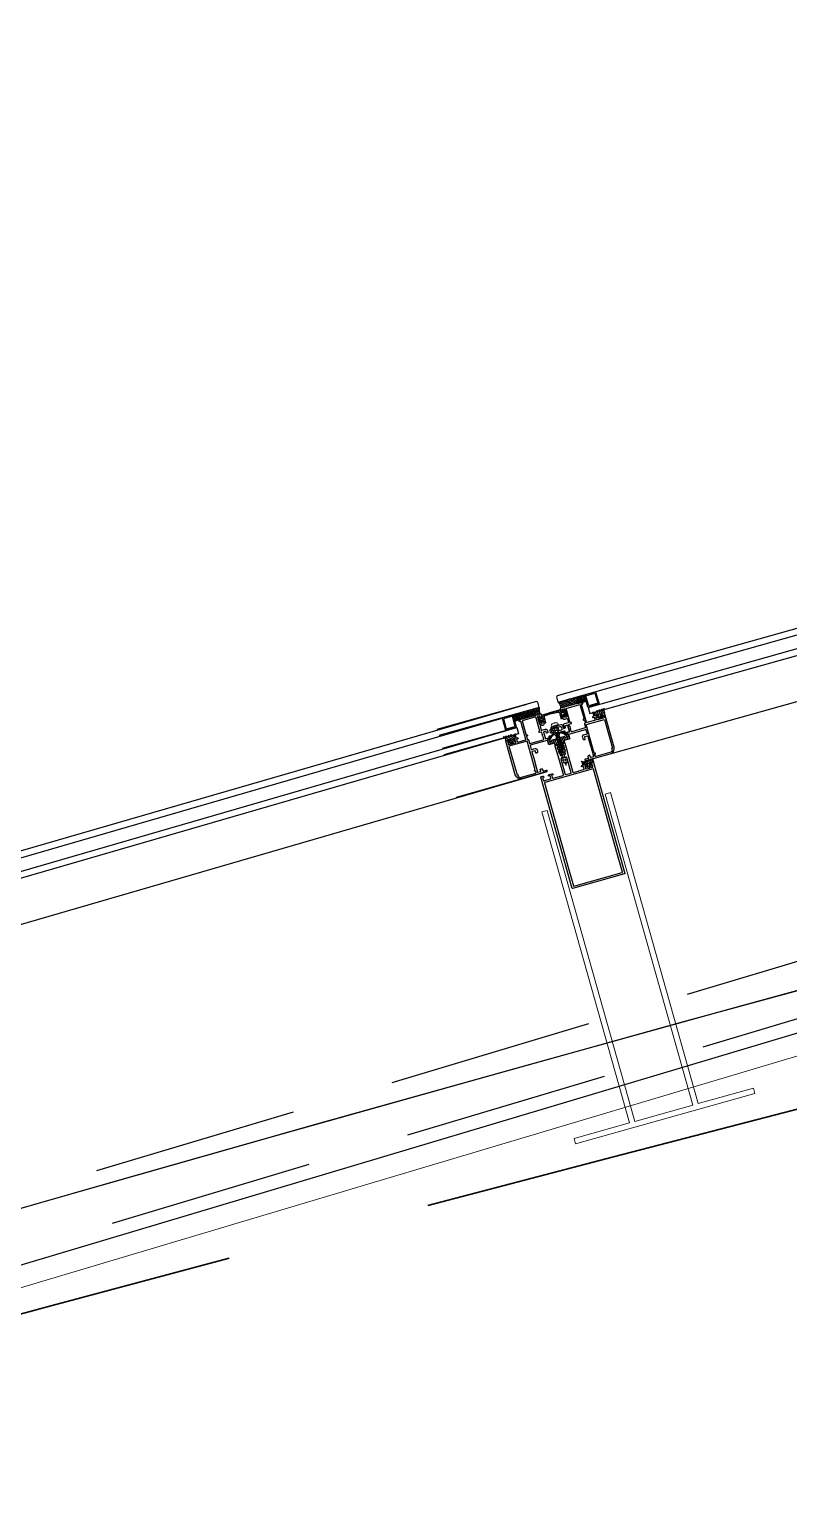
# Model space of a CAD drawing. Header units: millimetres. Extents: x 62878 to 70819, y -67946 to -61850.
# Drawn here: x 64073.4 to 64142.7, y -62156.4 to -62022.5 of the extents above; entities that cross this region are included whole.
import ezdxf

# ---------------------------------------------------------------- set-up
doc = ezdxf.new("R2010")
doc.units = ezdxf.units.MM
doc.linetypes.add('HIDDEN', pattern=[0.375, 0.25, -0.125])
doc.layers.add('alan hesabı1', color=7, linetype='Continuous', plot=False)
for name, color, linetype, lineweight in [('BA DÖŞ.-yeni', 11, 'Continuous', 30), ('Dog_dos_yeni', 63, 'Continuous', 5), ('DOGRAMA', 171, 'Continuous', 0), ('DUV.ALÇ.-yeni', 20, 'Continuous', 25), ('GOR-2', 152, 'Continuous', 20)]:
    doc.layers.add(name, color=color, linetype=linetype, lineweight=lineweight)
pattern_1 = [(240.71431, (64230.5267, -62067.9964), (0.1384604, -0.07765488), [])]
pattern_2 = [(330.71431, (64018.81347, -62127.56337), (-0.07765488, -0.1384604), [])]

# ---------------------------------------------------------------- blocks, each defined once
blk = doc.blocks.new('a2we')
at = {"lineweight": 5, "ltscale": 0.5}
for p, q in [((-198.1, -420.1), (-197.1, -419.7)), ((-194.9, -421.4), (-198.1, -420.1)), ((-193.9, -421), (-198.1, -420.1)), ((-198.1, -422.7), (-197.1, -422.3)), ((-194.9, -424), (-198.1, -422.7)), ((-193.9, -423.6), (-198.1, -422.7)), ((-198.1, -425.2), (-197.1, -424.9)), ((-194.9, -426.5), (-198.1, -425.2)), ((-193.9, -426.1), (-198.1, -425.2)), ((-198.1, -427.7), (-197.1, -427.3)), ((-194.9, -429), (-198.1, -427.7)), ((-193.9, -428.6), (-198.1, -427.7)), ((-197.6, -417.6), (-196.6, -417.2)), ((-194.2, -418.3), (-197.6, -417.6)), ((-195.2, -418.6), (-197.6, -417.6)), ((-196.9, -417.9), (-197.1, -418.3)), ((-197.1, -419.7), (-197.1, -418.4)), ((-197.1, -419.7), (-193.9, -421)), ((-197.1, -419.7), (-193.9, -421)), ((-197.1, -422.3), (-197.1, -420.5)), ((-197.1, -422.3), (-193.9, -423.6)), ((-197.1, -422.3), (-193.9, -423.6)), ((-197.1, -424.9), (-197.1, -423.1)), ((-197.1, -424.9), (-193.9, -426.1)), ((-197.1, -424.9), (-193.9, -426.1)), ((-197.1, -427.3), (-197.1, -425.6)), ((-197.1, -427.3), (-193.9, -428.6)), ((-197.1, -427.3), (-193.9, -428.6)), ((-197.1, -429.6), (-197.1, -428)), ((-196, -415.3), (-196.6, -417.2)), ((-196.6, -417.2), (-194.2, -418.3)), ((-196, -415.3), (-195.5, -417.7)), ((-194.2, -418.3), (-195.2, -418.6)), ((-195.2, -418.6), (-194.9, -419.3)), ((-194.9, -420.6), (-194.9, -419.4)), ((-193.9, -421), (-194.9, -421.4)), ((-194.9, -423.2), (-194.9, -421.4)), ((-193.9, -423.6), (-194.9, -424)), ((-194.9, -425.7), (-194.9, -424)), ((-193.9, -426.1), (-194.9, -426.5)), ((-194.9, -428.2), (-194.9, -426.5)), ((-198.1, -429.9), (-197.1, -429.6)), ((-194.9, -431.2), (-198.1, -429.9)), ((-193.9, -430.9), (-198.1, -429.9)), ((-198.1, -432.2), (-197.1, -431.8)), ((-194.9, -433.5), (-198.1, -432.2)), ((-193.9, -433.1), (-198.1, -432.2)), ((-198.1, -434.4), (-197.1, -434.1)), ((-194.9, -435.7), (-198.1, -434.4)), ((-193.9, -435.4), (-198.1, -434.4)), ((-198.1, -436.7), (-197.1, -436.4)), ((-194.9, -438), (-198.1, -436.7)), ((-193.9, -437.7), (-198.1, -436.7)), ((-198.1, -439), (-197.1, -438.7)), ((-194.9, -440.3), (-198.1, -439)), ((-193.9, -440), (-198.1, -439)), ((-198.1, -441.3), (-197.1, -441)), ((-194.9, -442.6), (-198.1, -441.3)), ((-193.9, -442.3), (-198.1, -441.3)), ((-197.1, -429.6), (-193.9, -430.9)), ((-197.1, -429.6), (-193.9, -430.9)), ((-197.1, -431.8), (-197.1, -430.3)), ((-197.1, -431.8), (-193.9, -433.1)), ((-197.1, -431.8), (-193.9, -433.1)), ((-197.1, -434.1), (-197.1, -432.5)), ((-197.1, -434.1), (-193.9, -435.4)), ((-197.1, -434.1), (-193.9, -435.4)), ((-197.1, -436.4), (-197.1, -434.8)), ((-197.1, -436.4), (-193.9, -437.7)), ((-197.1, -436.4), (-193.9, -437.7)), ((-197.1, -438.7), (-197.1, -437.1)), ((-197.1, -438.7), (-193.9, -440)), ((-197.1, -438.7), (-193.9, -440)), ((-197.1, -441), (-197.1, -439.4)), ((-197.1, -441), (-193.9, -442.3)), ((-193.9, -428.6), (-194.9, -429)), ((-194.9, -430.5), (-194.9, -429)), ((-193.9, -430.9), (-194.9, -431.2)), ((-194.9, -432.7), (-194.9, -431.2)), ((-193.9, -433.1), (-194.9, -433.5)), ((-194.9, -435), (-194.9, -433.5)), ((-193.9, -435.4), (-194.9, -435.7)), ((-194.9, -437.3), (-194.9, -435.7)), ((-193.9, -437.7), (-194.9, -438)), ((-194.9, -439.6), (-194.9, -438)), ((-193.9, -440), (-194.9, -440.3)), ((-194.9, -441.8), (-194.9, -440.3)), ((-192.8, -453.3), (-199.2, -453.3)), ((-199.2, -454.6), (-199.2, -453.3)), ((-198.1, -443.6), (-197.1, -443.3)), ((-194.9, -444.9), (-198.1, -443.6)), ((-193.9, -444.6), (-198.1, -443.6)), ((-198.1, -445.9), (-197.1, -445.6)), ((-193.9, -446.9), (-198.1, -445.9)), ((-194.9, -447.2), (-198.1, -445.9)), ((-197.1, -447.9), (-198.1, -448.2)), ((-194.9, -449.5), (-198.1, -448.2)), ((-198.1, -448.2), (-193.9, -449.2)), ((-198.1, -450.5), (-197.1, -450.2)), ((-194.9, -451.8), (-198.1, -450.5)), ((-193.9, -451.5), (-198.1, -450.5)), ((-197.1, -443.3), (-197.1, -441.7)), ((-197.1, -443.3), (-193.9, -444.6)), ((-197.1, -445.6), (-197.1, -444)), ((-197.1, -445.6), (-193.9, -446.9)), ((-197.1, -445.6), (-193.9, -446.9)), ((-197.1, -447.9), (-197.1, -446.3)), ((-193.9, -449.2), (-197.1, -447.9)), ((-197.1, -450.2), (-197.1, -448.6)), ((-197.1, -450.2), (-193.9, -451.5)), ((-197.1, -453.3), (-197.1, -450.9)), ((-193.9, -442.3), (-194.9, -442.6)), ((-194.9, -444.1), (-194.9, -442.6)), ((-193.9, -444.6), (-194.9, -444.9)), ((-194.9, -446.4), (-194.9, -444.9)), ((-193.9, -446.9), (-194.9, -447.2)), ((-194.9, -448.7), (-194.9, -447.2)), ((-193.9, -449.2), (-194.9, -449.5)), ((-194.9, -451), (-194.9, -449.5)), ((-193.9, -451.5), (-194.9, -451.8)), ((-194.9, -453.3), (-194.9, -451.8)), ((-192.8, -454.6), (-192.8, -453.3))]:
    blk.add_line(p, q, dxfattribs=at)
blk.add_lwpolyline([(-196.5, -455.7), (-196.1, -455.4), (-195.9, -455.4), (-195.6, -455.7)], dxfattribs=at)
for centre, radius, start, end in [((-196.9, -418.4), 0.2, 155.3251, 180), ((-195.1, -419.4), 0.2, 0, 19.1116), ((-195.7, -449.5), 6.19, 234.7573, 262.4905), ((-196.4, -449.5), 6.19, 277.5095, 305.2427)]:
    blk.add_arc(centre, radius, start, end, dxfattribs=at)

msp = doc.modelspace()

# ---------------------------------------------------------------- hatches: boundary and pattern name
at = {"layer": 'DOGRAMA', "lineweight": -2}
h = msp.add_hatch(dxfattribs=at)
h.set_pattern_fill('ANSI31', color=256, scale=0.04, angle=671.2975, style=0)
h.set_pattern_definition([(240.71431, (64250.06797, -62062.49833), (0.11076832, -0.0621239), [])])
h.paths.add_polyline_path([(64118.76, -62085.38, -0.414214), (64118.79, -62085.4), (64120.05, -62085.04, -0.153231), (64119.98, -62084.44), (64118.61, -62084.83)])
h.paths.add_polyline_path([(64118.5, -62085.48), (64118.74, -62085.41, -0.414214), (64118.76, -62085.38), (64118.61, -62084.83), (64118.34, -62084.9)])
h = msp.add_hatch(dxfattribs=at)
h.set_pattern_fill('ANSI31', color=256, scale=0.04, angle=671.2975, style=0)
h.set_pattern_definition([(330.71431, (63999.2722, -62133.06144), (-0.0621239, -0.11076832), [])])
h.paths.add_polyline_path([(64123.25, -62084.12, 0.414214), (64123.23, -62084.15), (64121.97, -62084.5, 0.153231), (64121.71, -62083.95), (64123.09, -62083.56)])
h.paths.add_polyline_path([(64123.52, -62084.07), (64123.28, -62084.13, 0.414214), (64123.25, -62084.12), (64123.09, -62083.56), (64123.36, -62083.49)])
h = msp.add_hatch(dxfattribs=at)
h.set_pattern_fill('AR-HBONE', color=256, scale=0.03, angle=671.2975, style=0)
h.set_pattern_definition([(240.7143, (64137.93795, -62117.22045), (0.04596323, -0.16336273), [0.36, -0.12]), (330.7143, (64137.87925, -62117.32512), (0.04596323, -0.16336273), [0.36, -0.12])])
h.paths.add_polyline_path([(64124.02, -62083.93), (64124.26, -62083.86), (64124.1, -62083.28), (64123.36, -62083.49), (64123.52, -62084.07)])
h = msp.add_hatch(dxfattribs=at)
h.set_pattern_fill('AR-HBONE', color=256, scale=0.03, angle=671.2975, style=0)
h.set_pattern_definition([(330.7143, (64123.48576, -62121.28667), (0.04596323, -0.16336273), [0.36, -0.12]), (240.7143, (64123.59043, -62121.34537), (0.04596323, -0.16336273), [0.36, -0.12])])
h.paths.add_polyline_path([(64118, -62085.62), (64117.76, -62085.69), (64117.59, -62085.11), (64118.34, -62084.9), (64118.5, -62085.48)])
h = msp.add_hatch(dxfattribs=at)
h.set_pattern_fill('ANSI31', color=256, scale=0.05, angle=671.2975, style=0)
h.set_pattern_definition(pattern_2)
edge = h.paths.add_edge_path(flags=16)
edge.add_arc((64120.7, -62085.42), 0.668, 188.8386, 202.59, ccw=False)
edge.add_line((64120.04, -62085.52), (64120.32, -62085.44))
edge.add_line((64120.32, -62085.44), (64120.36, -62085.6))
edge.add_line((64120.36, -62085.6), (64120.08, -62085.67))
edge = h.paths.add_edge_path()
edge.add_line((64120.52, -62085.88), (64120.42, -62085.91))
edge.add_line((64120.42, -62085.91), (64120.35, -62085.68))
edge.add_line((64120.35, -62085.68), (64120.17, -62085.73))
edge.add_line((64120.17, -62085.73), (64120.2, -62085.85))
edge.add_line((64120.2, -62085.85), (64120.11, -62085.87))
edge.add_arc((64120.36, -62085.51), 0.442, 156.4067, 235.022, ccw=False)
edge.add_line((64119.95, -62085.34), (64120.05, -62085.31))
edge.add_line((64120.05, -62085.31), (64120.08, -62085.42))
edge.add_line((64120.08, -62085.42), (64120.27, -62085.37))
edge.add_line((64120.27, -62085.37), (64120.2, -62085.14))
edge.add_line((64120.2, -62085.14), (64121.16, -62084.86))
edge.add_arc((64121.17, -62084.91), 0.05, -67.5759, 105.7143, ccw=False)
edge.add_line((64121.19, -62084.96), (64120.48, -62085.21))
edge.add_arc((64120.52, -62085.31), 0.1, 109.289, 195.7143)
edge.add_line((64120.42, -62085.33), (64120.56, -62085.82))
edge.add_arc((64120.51, -62085.83), 0.05, -74.2857, 15.7143, ccw=False)
h = msp.add_hatch(dxfattribs=at)
h.set_pattern_fill('ANSI31', color=256, scale=0.05, angle=671.2975, style=0)
h.set_pattern_definition(pattern_1)
edge = h.paths.add_edge_path(flags=16)
edge.add_arc((64121.61, -62085.16), 0.668, 8.8386, 22.59)
edge.add_line((64122.23, -62084.9), (64121.95, -62084.98))
edge.add_line((64121.95, -62084.98), (64122, -62085.14))
edge.add_line((64122, -62085.14), (64122.27, -62085.06))
edge = h.paths.add_edge_path()
edge.add_line((64122.01, -62085.46), (64122.11, -62085.44))
edge.add_line((64122.11, -62085.44), (64122.05, -62085.2))
edge.add_line((64122.05, -62085.2), (64122.23, -62085.15))
edge.add_line((64122.23, -62085.15), (64122.26, -62085.27))
edge.add_line((64122.26, -62085.27), (64122.36, -62085.24))
edge.add_arc((64121.95, -62085.06), 0.442, 336.4067, 415.022)
edge.add_line((64122.21, -62084.7), (64122.11, -62084.73))
edge.add_line((64122.11, -62084.73), (64122.14, -62084.84))
edge.add_line((64122.14, -62084.84), (64121.96, -62084.9))
edge.add_line((64121.96, -62084.9), (64121.89, -62084.67))
edge.add_line((64121.89, -62084.67), (64120.93, -62084.93))
edge.add_arc((64120.94, -62084.98), 0.05, 105.7143, 279.0045)
edge.add_line((64120.95, -62085.02), (64121.69, -62084.87))
edge.add_arc((64121.71, -62084.97), 0.1, 15.7143, 102.1396, ccw=False)
edge.add_line((64121.81, -62084.94), (64121.94, -62085.43))
edge.add_arc((64121.99, -62085.42), 0.05, 195.7143, 285.7143)
h = msp.add_hatch(dxfattribs=at)
h.set_pattern_fill('ANSI31', color=256, scale=0.05, angle=671.2975, style=0)
h.set_pattern_definition(pattern_1)
edge = h.paths.add_edge_path(flags=16)
edge.add_arc((64125.4, -62084.93), 0.4, 274.1774, 297.2513, ccw=False)
edge.add_line((64125.43, -62085.33), (64125.36, -62085.09))
edge.add_line((64125.36, -62085.09), (64125.51, -62085.04))
edge.add_line((64125.51, -62085.04), (64125.58, -62085.29))
edge = h.paths.add_edge_path()
edge.add_arc((64125.4, -62084.93), 0.5, 248.8444, 322.5842, ccw=False)
edge.add_line((64125.22, -62085.4), (64125.19, -62085.3))
edge.add_line((64125.19, -62085.3), (64125.31, -62085.27))
edge.add_line((64125.31, -62085.27), (64125.29, -62085.21))
edge.add_arc((64125.19, -62085.24), 0.1, 15.7143, 105.7143)
edge.add_line((64125.17, -62085.14), (64124.95, -62085.2))
edge.add_line((64124.95, -62085.2), (64124.91, -62085.03))
edge.add_line((64124.91, -62085.03), (64124.94, -62085.02))
edge.add_arc((64124.96, -62085.08), 0.065, 37.305, 105.7143, ccw=False)
edge.add_arc((64125.04, -62085.02), 0.0327, 217.305, 411.1446)
edge.add_arc((64124.96, -62085.17), 0.199, 59.7981, 110.064)
edge.add_arc((64124.88, -62084.93), 0.05, 106.6865, 284.1997, ccw=False)
edge.add_arc((64124.96, -62085.19), 0.323, 67.3286, 106.655, ccw=False)
edge.add_arc((64125.09, -62084.88), 0.02, 247.3286, 315.7143)
edge.add_line((64125.1, -62084.89), (64125.26, -62084.73))
edge.add_arc((64125.27, -62084.74), 0.015, -24.2857, 135.7143, ccw=False)
edge.add_line((64125.28, -62084.75), (64125.23, -62084.86))
edge.add_arc((64125.25, -62084.87), 0.02, 155.7143, 315.7143)
edge.add_line((64125.26, -62084.88), (64125.47, -62084.67))
edge.add_arc((64125.48, -62084.68), 0.015, -24.2857, 135.7143, ccw=False)
edge.add_line((64125.49, -62084.69), (64125.44, -62084.8))
edge.add_arc((64125.46, -62084.81), 0.02, 155.7143, 315.7143)
edge.add_line((64125.47, -62084.82), (64125.68, -62084.61))
edge.add_arc((64125.69, -62084.62), 0.015, -24.2857, 135.7143, ccw=False)
edge.add_line((64125.7, -62084.63), (64125.65, -62084.74))
edge.add_arc((64125.67, -62084.75), 0.02, 155.7143, 315.7143)
edge.add_line((64125.69, -62084.77), (64125.89, -62084.55))
edge.add_arc((64125.9, -62084.57), 0.015, -24.2857, 135.7143, ccw=False)
edge.add_line((64125.92, -62084.57), (64125.87, -62084.68))
edge.add_arc((64125.96, -62084.72), 0.1, 155.7143, 195.7143)
edge.add_line((64125.86, -62084.74), (64125.92, -62084.93))
edge.add_line((64125.92, -62084.93), (64125.7, -62084.99))
edge.add_arc((64125.73, -62085.09), 0.1, 105.7143, 195.7143)
edge.add_line((64125.64, -62085.11), (64125.65, -62085.17))
edge.add_line((64125.65, -62085.17), (64125.77, -62085.14))
edge.add_line((64125.77, -62085.14), (64125.79, -62085.24))
h = msp.add_hatch(dxfattribs=at)
h.set_pattern_fill('ANSI31', color=256, scale=0.05, angle=671.2975, style=0)
h.set_pattern_definition(pattern_2)
edge = h.paths.add_edge_path(flags=16)
edge.add_arc((64117.35, -62087.2), 0.4, 274.1774, 297.2513)
edge.add_line((64117.53, -62087.55), (64117.46, -62087.31))
edge.add_line((64117.46, -62087.31), (64117.31, -62087.35))
edge.add_line((64117.31, -62087.35), (64117.38, -62087.59))
edge = h.paths.add_edge_path()
edge.add_arc((64117.35, -62087.2), 0.5, 248.8444, 322.5842)
edge.add_line((64117.75, -62087.5), (64117.72, -62087.4))
edge.add_line((64117.72, -62087.4), (64117.6, -62087.44))
edge.add_line((64117.6, -62087.44), (64117.59, -62087.38))
edge.add_arc((64117.68, -62087.35), 0.1, 105.7143, 195.7143, ccw=False)
edge.add_line((64117.66, -62087.25), (64117.87, -62087.19))
edge.add_line((64117.87, -62087.19), (64117.82, -62087.02))
edge.add_line((64117.82, -62087.02), (64117.78, -62087.03))
edge.add_arc((64117.8, -62087.09), 0.065, 105.7143, 174.1236)
edge.add_arc((64117.7, -62087.08), 0.0327, 160.284, 354.1236, ccw=False)
edge.add_arc((64117.85, -62087.17), 0.199, 101.3646, 151.6305, ccw=False)
edge.add_arc((64117.79, -62086.93), 0.05, 287.2289, 464.7422)
edge.add_arc((64117.86, -62087.19), 0.323, 104.7737, 144.1)
edge.add_arc((64117.58, -62086.99), 0.02, 255.7143, 324.1, ccw=False)
edge.add_line((64117.58, -62087.01), (64117.37, -62086.95))
edge.add_arc((64117.36, -62086.97), 0.015, 75.7143, 235.7143)
edge.add_line((64117.35, -62086.98), (64117.46, -62087.05))
edge.add_arc((64117.44, -62087.07), 0.02, -104.2857, 55.7143, ccw=False)
edge.add_line((64117.44, -62087.09), (64117.15, -62087.01))
edge.add_arc((64117.15, -62087.03), 0.015, 75.7143, 235.7143)
edge.add_line((64117.14, -62087.04), (64117.24, -62087.11))
edge.add_arc((64117.23, -62087.13), 0.02, -104.2857, 55.7143, ccw=False)
edge.add_line((64117.23, -62087.15), (64116.94, -62087.07))
edge.add_arc((64116.94, -62087.09), 0.015, 75.7143, 235.7143)
edge.add_line((64116.93, -62087.1), (64117.03, -62087.17))
edge.add_arc((64117.02, -62087.19), 0.02, -104.2857, 55.7143, ccw=False)
edge.add_line((64117.02, -62087.2), (64116.73, -62087.13))
edge.add_arc((64116.73, -62087.15), 0.015, 75.7143, 235.7143)
edge.add_line((64116.72, -62087.16), (64116.81, -62087.22))
edge.add_arc((64116.76, -62087.31), 0.1, 15.7143, 55.7143, ccw=False)
edge.add_line((64116.85, -62087.28), (64116.91, -62087.47))
edge.add_line((64116.91, -62087.47), (64117.12, -62087.41))
edge.add_arc((64117.15, -62087.5), 0.1, 15.7143, 105.7143, ccw=False)
edge.add_line((64117.24, -62087.48), (64117.26, -62087.53))
edge.add_line((64117.26, -62087.53), (64117.14, -62087.57))
edge.add_line((64117.14, -62087.57), (64117.17, -62087.66))
h = msp.add_hatch(dxfattribs=at)
h.set_pattern_fill('ANSI31', color=256, scale=0.05, angle=671.2975, style=0)
h.set_pattern_definition(pattern_1)
edge = h.paths.add_edge_path(flags=16)
edge.add_arc((64122.07, -62088.41), 0.05, -74.2857, 15.7143, ccw=False)
edge.add_line((64122.08, -62088.46), (64122.02, -62088.48))
edge.add_arc((64122.01, -62088.43), 0.05, 195.7143, 285.7143, ccw=False)
edge.add_line((64121.96, -62088.44), (64121.9, -62088.23))
edge.add_line((64121.9, -62088.23), (64122.05, -62088.18))
edge.add_line((64122.05, -62088.18), (64122.11, -62088.4))
h.paths.add_polyline_path([(64122.01, -62088.04), (64121.86, -62088.08), (64121.78, -62087.82), (64121.94, -62087.77)], flags=16)
edge = h.paths.add_edge_path()
edge.add_arc((64121.95, -62088.43), 0.2, 195.7143, 266.2805, ccw=False)
edge.add_line((64121.75, -62088.49), (64121.74, -62088.43))
edge.add_line((64121.74, -62088.43), (64121.8, -62088.42))
edge.add_line((64121.8, -62088.42), (64121.76, -62088.29))
edge.add_line((64121.76, -62088.29), (64121.72, -62088.27))
edge.add_arc((64121.77, -62088.18), 0.1, 195.7143, 240.7143, ccw=False)
edge.add_line((64121.68, -62088.21), (64121.64, -62088.09))
edge.add_line((64121.64, -62088.09), (64121.7, -62088.07))
edge.add_line((64121.7, -62088.07), (64121.66, -62087.95))
edge.add_line((64121.66, -62087.95), (64121.53, -62087.87))
edge.add_line((64121.53, -62087.87), (64121.42, -62087.9))
edge.add_line((64121.42, -62087.9), (64121.35, -62087.66))
edge.add_line((64121.35, -62087.66), (64121.32, -62087.72))
edge.add_line((64121.32, -62087.72), (64120.84, -62087.86))
edge.add_line((64120.84, -62087.86), (64120.75, -62087.54))
edge.add_arc((64121.04, -62087.46), 0.3, 135.7143, 195.7143, ccw=False)
edge.add_line((64120.82, -62087.25), (64121.17, -62086.9))
edge.add_arc((64121.19, -62086.92), 0.03, 45.7143, 135.7143, ccw=False)
edge.add_line((64121.21, -62086.9), (64121.25, -62086.94))
edge.add_arc((64121.23, -62086.96), 0.03, -44.2857, 45.7143, ccw=False)
edge.add_line((64121.25, -62086.98), (64120.98, -62087.26))
edge.add_arc((64121.13, -62087.4), 0.2, 135.7143, 197.6339)
edge.add_arc((64121.03, -62087.44), 0.1, 192.9995, 345.7143)
edge.add_arc((64121.23, -62087.49), 0.1, 105.7143, 165.7143, ccw=False)
edge.add_line((64121.2, -62087.39), (64121.51, -62087.3))
edge.add_arc((64121.5, -62087.25), 0.05, 285.7143, 375.7143)
edge.add_line((64121.55, -62087.24), (64121.54, -62087.19))
edge.add_arc((64121.58, -62087.18), 0.05, 105.7143, 195.7143, ccw=False)
edge.add_line((64121.57, -62087.13), (64121.76, -62087.08))
edge.add_arc((64121.78, -62087.12), 0.05, 15.7143, 105.7143, ccw=False)
edge.add_line((64121.82, -62087.11), (64121.84, -62087.16))
edge.add_arc((64121.89, -62087.15), 0.05, 195.7143, 285.7143)
edge.add_line((64121.9, -62087.19), (64122.21, -62087.1))
edge.add_arc((64122.24, -62087.2), 0.1, 45.7143, 105.7143, ccw=False)
edge.add_arc((64122.38, -62087.06), 0.1, 225.7143, 378.4292)
edge.add_arc((64122.28, -62087.07), 0.2, 13.7947, 75.7143)
edge.add_line((64122.33, -62086.88), (64121.96, -62086.78))
edge.add_arc((64121.96, -62086.76), 0.03, 165.7143, 255.7143, ccw=False)
edge.add_line((64121.93, -62086.75), (64121.95, -62086.69))
edge.add_arc((64121.98, -62086.7), 0.03, 75.7143, 165.7143, ccw=False)
edge.add_line((64121.98, -62086.67), (64122.46, -62086.79))
edge.add_arc((64122.39, -62087.08), 0.3, 15.7143, 75.7143, ccw=False)
edge.add_line((64122.68, -62087), (64122.76, -62087.31))
edge.add_line((64122.76, -62087.31), (64122.28, -62087.45))
edge.add_line((64122.28, -62087.45), (64122.22, -62087.41))
edge.add_line((64122.22, -62087.41), (64122.29, -62087.65))
edge.add_line((64122.29, -62087.65), (64122.18, -62087.68))
edge.add_line((64122.18, -62087.68), (64122.11, -62087.82))
edge.add_line((64122.11, -62087.82), (64122.14, -62087.95))
edge.add_line((64122.14, -62087.95), (64122.2, -62087.93))
edge.add_line((64122.2, -62087.93), (64122.24, -62088.05))
edge.add_arc((64122.14, -62088.08), 0.1, -29.2857, 15.7143, ccw=False)
edge.add_line((64122.23, -62088.13), (64122.2, -62088.17))
edge.add_line((64122.2, -62088.17), (64122.24, -62088.29))
edge.add_line((64122.24, -62088.29), (64122.3, -62088.28))
edge.add_line((64122.3, -62088.28), (64122.31, -62088.33))
edge.add_arc((64122.12, -62088.38), 0.2, -54.8519, 15.7143, ccw=False)
edge.add_arc((64121.96, -62088.16), 0.47, 266.2805, 305.1481, ccw=False)
h = msp.add_hatch(dxfattribs=at)
h.set_pattern_fill('ANSI31', color=256, scale=0.05, angle=671.2975, style=0)
h.set_pattern_definition(pattern_1)
edge = h.paths.add_edge_path()
edge.add_arc((64124.97, -62089.23), 0.1, 155.7143, 195.7143)
edge.add_line((64124.87, -62089.26), (64124.92, -62089.42))
edge.add_line((64124.92, -62089.42), (64124.7, -62089.48))
edge.add_arc((64124.73, -62089.58), 0.1, 105.7143, 195.7143)
edge.add_line((64124.64, -62089.61), (64124.65, -62089.66))
edge.add_line((64124.65, -62089.66), (64124.77, -62089.63))
edge.add_line((64124.77, -62089.63), (64124.79, -62089.73))
edge.add_arc((64124.4, -62089.42), 0.5, 248.8444, 322.5842, ccw=False)
edge.add_line((64124.22, -62089.89), (64124.19, -62089.79))
edge.add_line((64124.19, -62089.79), (64124.3, -62089.76))
edge.add_line((64124.3, -62089.76), (64124.29, -62089.7))
edge.add_arc((64124.19, -62089.73), 0.1, 15.7143, 105.7143)
edge.add_line((64124.17, -62089.63), (64123.95, -62089.69))
edge.add_line((64123.95, -62089.69), (64123.91, -62089.54))
edge.add_line((64123.91, -62089.54), (64123.95, -62089.53))
edge.add_arc((64123.97, -62089.59), 0.065, 37.305, 105.7143, ccw=False)
edge.add_arc((64124.04, -62089.53), 0.0327, 217.305, 411.1446)
edge.add_arc((64123.91, -62089.7), 0.242, 50.5168, 96.0236)
edge.add_arc((64123.87, -62089.41), 0.05, 106.6865, 284.1997, ccw=False)
edge.add_arc((64123.9, -62089.73), 0.372, 59.2143, 95.8658, ccw=False)
edge.add_arc((64124.09, -62089.39), 0.02, 247.3286, 315.7143)
edge.add_line((64124.11, -62089.4), (64124.26, -62089.25))
edge.add_arc((64124.27, -62089.26), 0.015, -24.2857, 135.7143, ccw=False)
edge.add_line((64124.29, -62089.26), (64124.24, -62089.37))
edge.add_arc((64124.25, -62089.38), 0.02, 155.7143, 315.7143)
edge.add_line((64124.27, -62089.4), (64124.47, -62089.19))
edge.add_arc((64124.48, -62089.2), 0.015, -24.2857, 135.7143, ccw=False)
edge.add_line((64124.5, -62089.2), (64124.45, -62089.32))
edge.add_arc((64124.47, -62089.32), 0.02, 155.7143, 315.7143)
edge.add_line((64124.48, -62089.34), (64124.69, -62089.13))
edge.add_arc((64124.7, -62089.14), 0.015, -24.2857, 135.7143, ccw=False)
edge.add_line((64124.71, -62089.14), (64124.66, -62089.26))
edge.add_arc((64124.68, -62089.26), 0.02, 155.7143, 315.7143)
edge.add_line((64124.69, -62089.28), (64124.9, -62089.07))
edge.add_arc((64124.91, -62089.08), 0.015, -24.2857, 135.7143, ccw=False)
edge.add_line((64124.92, -62089.08), (64124.87, -62089.19))
edge = h.paths.add_edge_path(flags=16)
edge.add_line((64124.42, -62089.8), (64124.37, -62089.61))
edge.add_arc((64124.39, -62089.6), 0.03, 105.7143, 195.7143, ccw=False)
edge.add_line((64124.39, -62089.57), (64124.48, -62089.55))
edge.add_arc((64124.49, -62089.57), 0.03, 15.7143, 105.7143, ccw=False)
edge.add_line((64124.52, -62089.57), (64124.57, -62089.76))
edge.add_arc((64124.54, -62089.76), 0.03, -66.5193, 15.7143, ccw=False)
edge.add_arc((64124.4, -62089.42), 0.4, 277.9479, 293.4807, ccw=False)
edge.add_arc((64124.45, -62089.79), 0.03, 195.7143, 277.9479, ccw=False)

# ---------------------------------------------------------------- linework, layer by layer
msp.add_lwpolyline([(68896.02, -63031.44), (69030.26, -63071.18), (69185.28, -62547.65), (68893, -62461.11, 1.044368), (68063.2, -62298.73, 0.204375), (63106.96, -62494.78, 0.353953), (62932.94, -62997.83), (63753.18, -65779.6), (64154.95, -67142.15), (65336.72, -66792.62), (65336.7, -66829.11), (65270.54, -66829.07, 0.626789), (65270.2, -67369.07), (65531.84, -67369.23, 0.926242), (66130.09, -67369.61), (66391.73, -67369.77, 0.626743), (66392.07, -66829.77), (66326.15, -66829.73), (66326.17, -66793.24), (67506.16, -67144.13), (68467.02, -63899.09), (68625.2, -63946.04), (68896.02, -63031.42)], format="xyb")
at = {"layer": 'alan hesabı1', "linetype": 'ByBlock'}
msp.add_lwpolyline([(63834.49, -63141.61), (64642.2, -62924.95), (64568.12, -62564.48), (64555.31, -62562.44), (64541.37, -62555.33), (64530.32, -62544.26), (64523.22, -62530.32), (64520.79, -62514.86), (64523.24, -62499.41), (64530.35, -62485.48), (64541.42, -62474.43), (64548.84, -62470.65), (64480.8, -62139.51), (64480.8, -62139.51), (64442.69, -62147.32), (64409.08, -62034.84), (63646.15, -62262.75)], dxfattribs=at)
at = {"layer": 'BA DÖŞ.-yeni', "linetype": 'HIDDEN', "ltscale": 150}
msp.add_arc((65815.04, -68607.15), 6697.94, 70.74616, 109.296847, dxfattribs=at)
at = {"layer": 'Dog_dos_yeni'}
msp.add_lwpolyline([(64139.66, -62119.67), (64123.29, -62124.27), (64123.16, -62123.79), (64128.21, -62122.37), (64120.22, -62093.97), (64120.7, -62093.84), (64128.69, -62122.23), (64133.99, -62120.74), (64126, -62092.35), (64126.48, -62092.21), (64134.47, -62120.61), (64139.52, -62119.19), (64139.66, -62119.67)], close=True, dxfattribs=at)
at = {"layer": 'DOGRAMA', "lineweight": -2}
for p, q in [((64121.65, -62083.35), (64169.77, -62069.81)), ((64121.71, -62083.95), (64169.92, -62070.39)), ((64124.43, -62084.44), (64170.24, -62071.55)), ((64124.59, -62085.01), (64170.4, -62072.12)), ((64126.45, -62088.69), (64171.46, -62076.02)), ((64023.75, -62111.72), (64118.83, -62084.14)), ((64119.72, -62083.89), (64110.63, -62086.45)), ((64119.98, -62084.44), (64110.8, -62087.02)), ((64119.85, -62083.96), (64119.72, -62083.89)), ((64119.98, -62084.44), (64119.85, -62083.96)), ((64121.58, -62083.47), (64121.65, -62083.35)), ((64121.71, -62083.95), (64121.58, -62083.47)), ((64123.52, -62084.07), (64123.36, -62083.49)), ((64123.52, -62084.07), (64123.36, -62083.49)), ((64123.52, -62084.07), (64124.26, -62083.86)), ((64124.1, -62083.28), (64124.26, -62083.86)), ((64124.43, -62084.44), (64124.59, -62085.01)), ((64023.82, -62112.32), (64116.59, -62085.42)), ((64117.59, -62085.11), (64117.76, -62085.69)), ((64118.5, -62085.48), (64117.76, -62085.69)), ((64118.5, -62085.48), (64118.34, -62084.9)), ((64118.5, -62085.48), (64118.34, -62084.9)), ((64026.54, -62112.78), (64117.92, -62086.28)), ((64117.92, -62086.27), (64111.12, -62088.18)), ((64118.08, -62086.84), (64111.28, -62088.76)), ((64117.92, -62086.27), (64118.08, -62086.84)), ((64026.71, -62113.36), (64116.81, -62087.22)), ((64028.69, -62116.99), (64120.6, -62090.33)), ((64120.6, -62090.33), (64112.38, -62092.65))]:
    msp.add_line(p, q, dxfattribs=at)
msp.add_lwpolyline([(68355.73, -61957.86, 0.273736), (68066.91, -62277.72, 0.209295), (68023.71, -62283.85, 0.198368), (63201.05, -62451.11)], format="xyb", dxfattribs=at)
for points in [[(64124.11, -62083.3), (64125.12, -62083.02), (64125.43, -62084.13), (64124.42, -62084.42)], [(64124.23, -62083.37), (64125.05, -62083.14), (64125.31, -62084.06), (64124.49, -62084.29)], [(64117.6, -62085.13), (64116.59, -62085.42), (64116.9, -62086.53), (64117.91, -62086.25)], [(64117.53, -62085.25), (64116.71, -62085.48), (64116.97, -62086.41), (64117.79, -62086.18)], [(64122.01, -62088.04), (64121.86, -62088.08), (64121.78, -62087.82), (64121.94, -62087.77)], [(64121.86, -62088.08), (64122.01, -62088.04), (64121.94, -62087.77), (64121.78, -62087.82)]]:
    msp.add_lwpolyline(points, close=True, dxfattribs=at)
at = {"layer": 'DOGRAMA', "lineweight": -2, "ltscale": 0.5}
for points in [[(64125.69, -62085.14), (64125.82, -62085.1), (64125.89, -62085.34, -0.414214), (64125.85, -62085.41), (64125.26, -62085.57, -0.414214), (64125.19, -62085.54), (64125.13, -62085.3), (64125.25, -62085.26, 0.668097), (64125.26, -62085.21), (64125.19, -62085.17, 0.198962), (64125.15, -62085.17), (64124.91, -62085.23, 0.372839), (64124.84, -62085.34, 0.45685), (64124.88, -62085.37), (64124.99, -62085.34), (64125.06, -62085.57, -0.414214), (64125.02, -62085.63), (64124.33, -62085.82, -0.414214), (64124.29, -62085.8), (64123.83, -62084.17, -0.414214), (64123.85, -62084.13), (64123.94, -62084.11, 0.414214), (64123.96, -62084.07), (64123.94, -62083.98, 0.414214), (64123.9, -62083.96), (64121.91, -62084.52, 0.414214), (64121.89, -62084.56), (64121.95, -62084.78, 0.198962), (64121.97, -62084.81), (64122.07, -62084.84, 0.668048), (64122.11, -62084.8), (64122.06, -62084.63), (64122.25, -62084.58, -0.414214), (64122.32, -62084.61), (64122.5, -62085.26, -0.414214), (64122.46, -62085.32), (64122.27, -62085.37), (64122.22, -62085.2, 0.668048), (64122.17, -62085.2), (64122.1, -62085.27, 0.19911), (64122.1, -62085.31), (64122.13, -62085.42, 0.414214), (64122.3, -62085.51), (64122.5, -62085.46, -0.414214), (64122.56, -62085.49), (64122.65, -62085.79, -0.414214), (64122.61, -62085.85), (64122.28, -62085.94, 0.414214), (64122.17, -62086.13), (64122.22, -62086.29, 0.414214), (64122.28, -62086.33), (64122.36, -62086.31, 0.414214), (64122.37, -62086.28), (64122.32, -62086.11), (64122.56, -62086.04), (64122.74, -62086.69), (64122.36, -62086.79), (64122.33, -62086.7, 0.414214), (64122.27, -62086.66), (64122.22, -62086.68, 0.414214), (64122.19, -62086.74), (64122.21, -62086.82, 0.414214), (64122.46, -62086.95), (64124.21, -62086.46, -0.414214), (64124.24, -62086.48), (64124.34, -62086.83, -0.414214), (64124.32, -62086.87), (64124.01, -62086.96, 0.414214), (64123.91, -62087.14), (64123.96, -62087.31, 0.414214), (64124.08, -62087.38), (64124.1, -62087.38), (64124.15, -62087.37, 0.414214), (64124.17, -62087.33), (64124.12, -62087.15, -0.414214), (64124.14, -62087.11), (64124.37, -62087.04, -0.414214), (64124.41, -62087.06), (64124.66, -62087.95), (64124.7, -62087.98), (64124.67, -62088.01), (64124.93, -62088.9, -0.414214), (64124.9, -62088.94), (64124.67, -62089, -0.414214), (64124.64, -62088.98), (64124.59, -62088.83, 0.414214), (64124.56, -62088.81), (64124.51, -62088.82), (64124.49, -62088.83, 0.414214), (64124.42, -62088.95), (64124.46, -62089.09), (64124.15, -62089.18, 0.414214), (64124.13, -62089.21), (64124.14, -62089.23, 0.414214), (64124.26, -62089.3), (64126.45, -62088.69, 0.414214), (64126.8, -62088.07), (64125.93, -62084.98, 0.414214), (64125.89, -62084.96), (64125.73, -62085, 0.19911), (64125.7, -62085.03), (64125.66, -62085.1, 0.668097)], [(64117.21, -62087.53), (64117.08, -62087.56), (64117.15, -62087.8, 0.414214), (64117.21, -62087.84), (64117.81, -62087.67, 0.414214), (64117.84, -62087.61), (64117.77, -62087.37), (64117.65, -62087.4, -0.668097), (64117.61, -62087.36), (64117.65, -62087.29, -0.198962), (64117.68, -62087.27), (64117.92, -62087.2, -0.372839), (64118.04, -62087.26, -0.45685), (64118.02, -62087.3), (64117.91, -62087.33), (64117.97, -62087.56, 0.414214), (64118.03, -62087.6), (64118.73, -62087.4, 0.414214), (64118.75, -62087.36), (64118.29, -62085.73, 0.414214), (64118.25, -62085.71), (64118.16, -62085.73, -0.414214), (64118.13, -62085.71), (64118.1, -62085.62, -0.414214), (64118.12, -62085.59), (64120.12, -62085.03, -0.414214), (64120.15, -62085.05), (64120.21, -62085.27, -0.198962), (64120.21, -62085.3), (64120.14, -62085.38, -0.668048), (64120.09, -62085.37), (64120.04, -62085.2), (64119.85, -62085.26, 0.414214), (64119.81, -62085.32), (64119.99, -62085.96, 0.414214), (64120.06, -62086), (64120.25, -62085.94), (64120.2, -62085.77, -0.668048), (64120.24, -62085.74), (64120.34, -62085.77, -0.19911), (64120.36, -62085.8), (64120.39, -62085.9, -0.414214), (64120.3, -62086.08), (64120.09, -62086.13, 0.414214), (64120.06, -62086.19), (64120.14, -62086.49, 0.414214), (64120.21, -62086.53), (64120.54, -62086.43, -0.414214), (64120.73, -62086.54), (64120.77, -62086.7, -0.414214), (64120.74, -62086.76), (64120.66, -62086.78, -0.414214), (64120.64, -62086.77), (64120.59, -62086.6), (64120.35, -62086.66), (64120.53, -62087.31), (64120.91, -62087.2), (64120.89, -62087.1, -0.414214), (64120.92, -62087.04), (64120.97, -62087.03, -0.414214), (64121.03, -62087.06), (64121.05, -62087.14, -0.414214), (64120.91, -62087.39), (64119.16, -62087.88, 0.414214), (64119.14, -62087.92), (64119.24, -62088.27, 0.414214), (64119.28, -62088.29), (64119.59, -62088.2, -0.414214), (64119.77, -62088.31), (64119.82, -62088.48, -0.414214), (64119.75, -62088.6), (64119.73, -62088.61), (64119.68, -62088.62, -0.414214), (64119.65, -62088.6), (64119.59, -62088.42, 0.414214), (64119.56, -62088.4), (64119.33, -62088.46, 0.414214), (64119.31, -62088.5), (64119.56, -62089.39), (64119.54, -62089.43), (64119.57, -62089.45), (64119.82, -62090.34, 0.414214), (64119.86, -62090.36), (64120.09, -62090.29, 0.414214), (64120.11, -62090.26), (64120.07, -62090.1, -0.414214), (64120.09, -62090.07), (64120.14, -62090.05), (64120.16, -62090.05, -0.414214), (64120.28, -62090.12), (64120.32, -62090.26), (64120.63, -62090.17, -0.414214), (64120.66, -62090.19), (64120.67, -62090.21, -0.414214), (64120.6, -62090.33), (64118.41, -62090.95, -0.414214), (64117.79, -62090.6), (64116.92, -62087.51, -0.414214), (64116.94, -62087.48), (64117.1, -62087.43, -0.19911), (64117.14, -62087.44), (64117.21, -62087.47, -0.668097)], [(64121.6, -62086.91), (64121.62, -62086.9, 0.267949), (64121.64, -62086.88), (64121.71, -62086.62, -0.12216), (64121.73, -62086.58, 0.257961), (64121.75, -62086.49), (64121.7, -62086.3, 0.414214), (64121.64, -62086.26), (64121.01, -62086.44, 0.414214), (64120.94, -62086.56), (64120.98, -62086.7, 0.414214), (64121.11, -62086.77), (64121.31, -62086.72, -0.267949), (64121.41, -62086.74), (64121.57, -62086.9, 0.267949)], [(64122.21, -62086.36), (64122.36, -62086.32, 0.414214), (64122.38, -62086.28), (64122.35, -62086.14, -0.414214), (64122.37, -62086.11), (64122.5, -62086.07, -0.414214), (64122.56, -62086.1), (64122.71, -62086.62, -0.414214), (64122.67, -62086.68), (64122.41, -62086.75, -0.414214), (64122.35, -62086.72), (64122.33, -62086.64, 0.414214), (64122.27, -62086.6), (64121.89, -62086.71, 0.267949), (64121.82, -62086.78), (64121.77, -62087, -0.267949), (64121.75, -62087.02), (64121.55, -62087.07, -0.267949), (64121.52, -62087.07), (64121.33, -62086.88, 0.133822), (64121.29, -62086.85, -0.270236), (64121.14, -62086.71), (64121.05, -62086.38, -0.414214), (64121.11, -62086.25), (64121.37, -62086.18), (64121.41, -62086.2), (64121.43, -62086.16), (64121.98, -62086.01, -0.414214), (64122.1, -62086.08), (64122.18, -62086.34, 0.414214)], [(64121.62, -62086.9), (64121.6, -62086.91, -0.267949), (64121.57, -62086.9), (64121.38, -62086.72, 0.12216), (64121.34, -62086.69, -0.257961), (64121.27, -62086.62), (64121.22, -62086.43, -0.414214), (64121.25, -62086.37), (64121.88, -62086.19, -0.414214), (64122, -62086.26), (64122.04, -62086.41, -0.414214), (64121.97, -62086.53), (64121.77, -62086.59, 0.267949), (64121.7, -62086.66), (64121.64, -62086.88, -0.267949)], [(64123.84, -62089.84, -0.414214), (64123.91, -62089.71), (64124.15, -62089.65, -0.414214), (64124.27, -62089.72), (64124.28, -62089.73), (64124.13, -62089.78), (64124.2, -62090.02, 0.414214), (64124.26, -62090.05), (64124.52, -62089.98), (64124.56, -62090), (64124.58, -62089.96), (64124.84, -62089.89, 0.414214), (64124.87, -62089.83), (64124.81, -62089.59), (64124.66, -62089.63), (64124.66, -62089.61, -0.414214), (64124.73, -62089.48), (64124.89, -62089.44, -0.414214), (64124.93, -62089.46), (64127.78, -62099.6, -0.414214), (64127.76, -62099.64), (64123, -62100.98, -0.414214), (64122.97, -62100.96), (64120.11, -62090.81, -0.414214), (64120.13, -62090.78), (64120.3, -62090.73, -0.414214), (64120.42, -62090.8), (64120.43, -62090.82), (64120.28, -62090.86), (64120.35, -62091.1, 0.414214), (64120.41, -62091.13), (64120.67, -62091.06), (64120.71, -62091.08), (64120.73, -62091.04), (64120.99, -62090.97, 0.414214), (64121.02, -62090.91), (64120.96, -62090.67), (64120.81, -62090.71), (64120.81, -62090.69, -0.414214), (64120.87, -62090.57), (64121.12, -62090.5, -0.414214), (64121.24, -62090.57), (64121.24, -62090.59), (64121.1, -62090.63), (64121.17, -62090.87, 0.414214), (64121.23, -62090.9), (64121.66, -62090.78), (64121.7, -62090.8), (64121.72, -62090.77), (64122.14, -62090.65, 0.414214), (64122.18, -62090.58), (64121.69, -62088.85), (64121.71, -62088.81), (64121.67, -62088.79), (64121.44, -62087.97, -0.414214), (64121.48, -62087.9), (64121.5, -62087.9, -0.198912), (64121.54, -62087.9), (64121.63, -62087.95, -0.198912), (64121.65, -62087.98), (64121.67, -62088.06), (64121.65, -62088.06, 0.414214), (64121.62, -62088.1), (64121.67, -62088.27), (64121.73, -62088.3, -0.198912), (64121.75, -62088.33), (64121.77, -62088.4), (64121.74, -62088.41, 0.414214), (64121.72, -62088.45), (64121.77, -62088.61), (64121.82, -62088.64, -0.198912), (64121.85, -62088.67), (64121.88, -62088.8, 0.414214), (64121.92, -62088.82), (64122.34, -62088.7, 0.414214), (64122.36, -62088.66), (64122.33, -62088.54, -0.198912), (64122.33, -62088.5), (64122.37, -62088.44), (64122.32, -62088.28, 0.414214), (64122.28, -62088.26), (64122.25, -62088.27), (64122.23, -62088.19, -0.198912), (64122.24, -62088.15), (64122.27, -62088.1), (64122.22, -62087.93, 0.414214), (64122.18, -62087.91), (64122.16, -62087.92), (64122.13, -62087.84, -0.198912), (64122.14, -62087.81), (64122.19, -62087.72, -0.198912), (64122.22, -62087.7), (64122.25, -62087.69, -0.414214), (64122.31, -62087.72), (64122.54, -62088.55), (64122.52, -62088.59), (64122.56, -62088.61), (64123.04, -62090.34, 0.414214), (64123.11, -62090.38), (64123.53, -62090.26), (64123.57, -62090.28), (64123.59, -62090.24), (64124.02, -62090.12, 0.414214), (64124.06, -62090.06), (64123.99, -62089.82), (64123.84, -62089.86)], [(64122.49, -62098.6), (64122.59, -62098.94), (64123.09, -62100.74, 0.414214), (64123.13, -62100.76), (64127.54, -62099.52, 0.414214), (64127.56, -62099.48), (64127.05, -62097.68), (64126.96, -62097.34), (64124.92, -62090.08, 0.414214), (64124.88, -62090.06), (64120.47, -62091.3, 0.414214), (64120.45, -62091.34)]]:
    msp.add_lwpolyline(points, format="xyb", close=True, dxfattribs=at)
at = {"layer": 'DOGRAMA', "linetype": 'ByBlock', "lineweight": -2}
for points in [[(64122.81, -62086.35, 1), (64122.79, -62086.29), (64122.77, -62086.22, 1), (64122.75, -62086.16), (64122.71, -62086.02, -0.414214), (64122.75, -62085.96), (64122.88, -62085.92, 0.414214), (64122.92, -62085.86), (64122.91, -62085.84, 0.414214), (64122.87, -62085.82), (64122.81, -62085.84), (64122.44, -62084.53), (64123.69, -62084.18), (64124.06, -62085.48), (64123.99, -62085.5, 0.414214), (64123.97, -62085.54), (64123.98, -62085.57, 0.414214), (64124.04, -62085.6), (64124.09, -62085.59), (64124.16, -62085.85, -0.414214), (64124.14, -62085.89), (64124.11, -62085.9, 0.414214), (64124.09, -62085.93), (64124.19, -62086.28, -0.414214), (64124.17, -62086.32), (64122.94, -62086.66, -0.414214), (64122.88, -62086.63), (64122.83, -62086.45), (64122.86, -62086.42), (64122.82, -62086.41)], [(64120.3, -62087.06, -1), (64120.29, -62087), (64120.26, -62086.92, -1), (64120.25, -62086.86), (64120.21, -62086.72, 0.414214), (64120.15, -62086.69), (64120.01, -62086.73, -0.414214), (64119.95, -62086.69), (64119.95, -62086.67, -0.414214), (64119.97, -62086.64), (64120.03, -62086.62), (64119.67, -62085.31), (64118.41, -62085.66), (64118.78, -62086.97), (64118.85, -62086.95, -0.414214), (64118.89, -62086.97), (64118.89, -62087, -0.414214), (64118.86, -62087.06), (64118.81, -62087.07), (64118.88, -62087.33, 0.414214), (64118.92, -62087.36), (64118.95, -62087.35, -0.414214), (64118.99, -62087.37), (64119.09, -62087.71, 0.414214), (64119.12, -62087.74), (64120.34, -62087.39, 0.414214), (64120.38, -62087.33), (64120.33, -62087.15), (64120.29, -62087.14), (64120.32, -62087.11)]]:
    msp.add_lwpolyline(points, format="xyb", close=True, dxfattribs=at)
at = {"layer": 'DOGRAMA', "lineweight": -2}
for points in [[(64120.52, -62085.88), (64120.42, -62085.91), (64120.35, -62085.68), (64120.17, -62085.73), (64120.2, -62085.85), (64120.11, -62085.87, -0.357143), (64119.95, -62085.34), (64120.05, -62085.31), (64120.08, -62085.42), (64120.27, -62085.37), (64120.2, -62085.14), (64121.16, -62084.86, -0.943095), (64121.19, -62084.96), (64120.48, -62085.21, 0.396056), (64120.42, -62085.33), (64120.56, -62085.82, -0.414214)], [(64120.08, -62085.67, -0.060074), (64120.04, -62085.52), (64120.32, -62085.44), (64120.36, -62085.6)], [(64122.01, -62085.46), (64122.11, -62085.44), (64122.05, -62085.2), (64122.23, -62085.15), (64122.26, -62085.27), (64122.36, -62085.24, 0.357143), (64122.21, -62084.7), (64122.11, -62084.73), (64122.14, -62084.84), (64121.96, -62084.9), (64121.89, -62084.67), (64120.93, -62084.93, 0.943095), (64120.95, -62085.02), (64121.69, -62084.87, -0.396056), (64121.81, -62084.94), (64121.94, -62085.43, 0.414214)], [(64122.27, -62085.06, 0.060074), (64122.23, -62084.9), (64121.95, -62084.98), (64122, -62085.14)], [(64125.79, -62085.24, -0.333333), (64125.22, -62085.4), (64125.19, -62085.3), (64125.31, -62085.27), (64125.29, -62085.21, 0.414214), (64125.17, -62085.14), (64124.95, -62085.2), (64124.91, -62085.03), (64124.94, -62085.02, -0.307685), (64125.01, -62085.04, 1.128702), (64125.06, -62085, 0.222912), (64124.89, -62084.98, -0.978531), (64124.86, -62084.88, -0.173298), (64125.08, -62084.9, 0.307572), (64125.1, -62084.89), (64125.26, -62084.73, -0.8391), (64125.28, -62084.75), (64125.23, -62084.86, 0.8391), (64125.26, -62084.88), (64125.47, -62084.67, -0.8391), (64125.49, -62084.69), (64125.44, -62084.8, 0.8391), (64125.47, -62084.82), (64125.68, -62084.61, -0.8391), (64125.7, -62084.63), (64125.65, -62084.74, 0.8391), (64125.69, -62084.77), (64125.89, -62084.55, -0.8391), (64125.92, -62084.57), (64125.87, -62084.68, 0.176327), (64125.86, -62084.74), (64125.92, -62084.93), (64125.7, -62084.99, 0.414214), (64125.64, -62085.11), (64125.65, -62085.17), (64125.77, -62085.14)], [(64125.58, -62085.29, -0.101021), (64125.43, -62085.33), (64125.36, -62085.09), (64125.51, -62085.04)], [(64125.58, -62085.29, -0.101021), (64125.43, -62085.33), (64125.36, -62085.09), (64125.51, -62085.04)], [(64117.17, -62087.66, 0.333333), (64117.75, -62087.5), (64117.72, -62087.4), (64117.6, -62087.44), (64117.59, -62087.38, -0.414214), (64117.66, -62087.25), (64117.87, -62087.19), (64117.82, -62087.02), (64117.78, -62087.03, 0.307685), (64117.74, -62087.09, -1.128702), (64117.67, -62087.07, -0.222912), (64117.81, -62086.97, 0.978531), (64117.78, -62086.88, 0.173298), (64117.6, -62087, -0.307572), (64117.58, -62087.01), (64117.37, -62086.95, 0.8391), (64117.35, -62086.98), (64117.46, -62087.05, -0.8391), (64117.44, -62087.09), (64117.15, -62087.01, 0.8391), (64117.14, -62087.04), (64117.24, -62087.11, -0.8391), (64117.23, -62087.15), (64116.94, -62087.07, 0.8391), (64116.93, -62087.1), (64117.03, -62087.17, -0.8391), (64117.02, -62087.2), (64116.73, -62087.13, 0.8391), (64116.72, -62087.16), (64116.81, -62087.22, -0.176327), (64116.85, -62087.28), (64116.91, -62087.47), (64117.12, -62087.41, -0.414214), (64117.24, -62087.48), (64117.26, -62087.53), (64117.14, -62087.57)], [(64121.93, -62088.63, -0.318017), (64121.75, -62088.49), (64121.74, -62088.43), (64121.8, -62088.42), (64121.76, -62088.29), (64121.72, -62088.27, -0.198912), (64121.68, -62088.21), (64121.64, -62088.09), (64121.7, -62088.07), (64121.66, -62087.95), (64121.53, -62087.87), (64121.42, -62087.9), (64121.35, -62087.66), (64121.32, -62087.72), (64120.84, -62087.86), (64120.75, -62087.54, -0.267949), (64120.82, -62087.25), (64121.17, -62086.9, -0.414214), (64121.21, -62086.9), (64121.25, -62086.94, -0.414214), (64121.25, -62086.98), (64120.98, -62087.26, 0.276947), (64120.94, -62087.46, 0.786321), (64121.13, -62087.46, -0.267949), (64121.2, -62087.39), (64121.51, -62087.3, 0.414214), (64121.55, -62087.24), (64121.54, -62087.19, -0.414214), (64121.57, -62087.13), (64121.76, -62087.08, -0.414214), (64121.82, -62087.11), (64121.84, -62087.16, 0.414214), (64121.9, -62087.19), (64122.21, -62087.1, -0.267949), (64122.31, -62087.13, 0.786321), (64122.48, -62087.03, 0.276947), (64122.33, -62086.88), (64121.96, -62086.78, -0.414214), (64121.93, -62086.75), (64121.95, -62086.69, -0.414214), (64121.98, -62086.67), (64122.46, -62086.79, -0.267949), (64122.68, -62087), (64122.76, -62087.31), (64122.28, -62087.45), (64122.22, -62087.41), (64122.29, -62087.65), (64122.18, -62087.68), (64122.11, -62087.82), (64122.14, -62087.95), (64122.2, -62087.93), (64122.24, -62088.05, -0.198912), (64122.23, -62088.13), (64122.2, -62088.17), (64122.24, -62088.29), (64122.3, -62088.28), (64122.31, -62088.33, -0.318017), (64122.24, -62088.55, -0.171237)], [(64117.38, -62087.59, 0.101021), (64117.53, -62087.55), (64117.46, -62087.31), (64117.31, -62087.35)], [(64117.38, -62087.59, 0.101021), (64117.53, -62087.55), (64117.46, -62087.31), (64117.31, -62087.35)], [(64122.11, -62088.4, -0.414214), (64122.08, -62088.46), (64122.02, -62088.48, -0.414214), (64121.96, -62088.44), (64121.9, -62088.23), (64122.05, -62088.18)], [(64124.87, -62089.19, 0.176327), (64124.87, -62089.26), (64124.92, -62089.42), (64124.7, -62089.48, 0.414214), (64124.64, -62089.61), (64124.65, -62089.66), (64124.77, -62089.63), (64124.79, -62089.73, -0.333333), (64124.22, -62089.89), (64124.19, -62089.79), (64124.3, -62089.76), (64124.29, -62089.7, 0.414214), (64124.17, -62089.63), (64123.95, -62089.69), (64123.91, -62089.54), (64123.95, -62089.53, -0.307685), (64124.02, -62089.55, 1.128702), (64124.06, -62089.51, 0.201212), (64123.88, -62089.45, -0.978531), (64123.86, -62089.36, -0.1613), (64124.09, -62089.41, 0.307572), (64124.11, -62089.4), (64124.26, -62089.25, -0.8391), (64124.29, -62089.26), (64124.24, -62089.37, 0.8391), (64124.27, -62089.4), (64124.47, -62089.19, -0.8391), (64124.5, -62089.2), (64124.45, -62089.32, 0.8391), (64124.48, -62089.34), (64124.69, -62089.13, -0.8391), (64124.71, -62089.14), (64124.66, -62089.26, 0.8391), (64124.69, -62089.28), (64124.9, -62089.07, -0.8391), (64124.92, -62089.08)], [(64124.42, -62089.8), (64124.37, -62089.61, -0.414214), (64124.39, -62089.57), (64124.48, -62089.55, -0.414214), (64124.52, -62089.57), (64124.57, -62089.76, -0.375047), (64124.56, -62089.79, -0.067879), (64124.45, -62089.82, -0.375047)]]:
    msp.add_lwpolyline(points, format="xyb", close=True, dxfattribs=at)
at = {"layer": 'DOGRAMA', "lineweight": -2, "ltscale": 0.5}
for points in [[(64126.67, -62088.3, -0.26214), (64126.42, -62088.55), (64125.14, -62088.91, -0.414214), (64125.07, -62088.88), (64125.03, -62088.72), (64125.08, -62088.71, 0.414214), (64125.11, -62088.65), (64125.11, -62088.63, 0.414214), (64125.07, -62088.61), (64125, -62088.63), (64124.26, -62086), (64125.93, -62085.53), (64126.67, -62088.16), (64126.6, -62088.18, 0.414214), (64126.58, -62088.21), (64126.59, -62088.23, 0.361813), (64126.64, -62088.27)], [(64118.02, -62090.73, 0.26214), (64118.37, -62090.81), (64119.65, -62090.45, 0.414214), (64119.68, -62090.39), (64119.64, -62090.24), (64119.59, -62090.25, -0.414214), (64119.53, -62090.22), (64119.52, -62090.2, -0.414214), (64119.55, -62090.16), (64119.61, -62090.14), (64118.87, -62087.51), (64117.21, -62087.98), (64117.95, -62090.61), (64118.01, -62090.59, -0.414214), (64118.05, -62090.61), (64118.06, -62090.63, -0.361813), (64118.03, -62090.69)]]:
    msp.add_lwpolyline(points, format="xyb", dxfattribs=at)
at = {"layer": 'DOGRAMA', "lineweight": -2, "ltscale": 5}
msp.add_lwpolyline([(64121.94, -62089.15), (64122.34, -62090.56, 0.414214), (64122.37, -62090.58), (64122.88, -62090.44, 0.414214), (64122.9, -62090.4), (64122.5, -62089, 0.414214), (64122.46, -62088.98), (64121.96, -62089.12, 0.414214)], format="xyb", close=True, dxfattribs=at)
at = {"layer": 'DOGRAMA', "lineweight": -2}
for centre, start, end in [((64120.98, -62084.64), 168.8285, 203.6754), ((64120.97, -62084.64), 7.7532, 42.6001)]:
    msp.add_arc(centre, 1.02, start, end, dxfattribs=at)
at = {"layer": 'DUV.ALÇ.-yeni', "linetype": 'HIDDEN', "ltscale": 75}
for p, q in [((64420.91, -62024.78), (63641.94, -62257.49)), ((64422.34, -62029.57), (63645.8, -62261.56))]:
    msp.add_line(p, q, dxfattribs=at)
at = {"layer": 'GOR-2', "ltscale": 75}
msp.add_line((64409.65, -62036.75), (63646.73, -62264.67), dxfattribs=at)

# ---------------------------------------------------------------- block references
at = {"layer": 'DOGRAMA', "linetype": 'ByBlock', "lineweight": -2, "xscale": 0.1000000000046483, "yscale": 0.1000000000046483, "zscale": 0.1000000000046483, "rotation": 195.7143119802154}
msp.add_blockref('a2we', (64114.8, -62135.03), dxfattribs=at)

doc.saveas('drawing.dxf')
